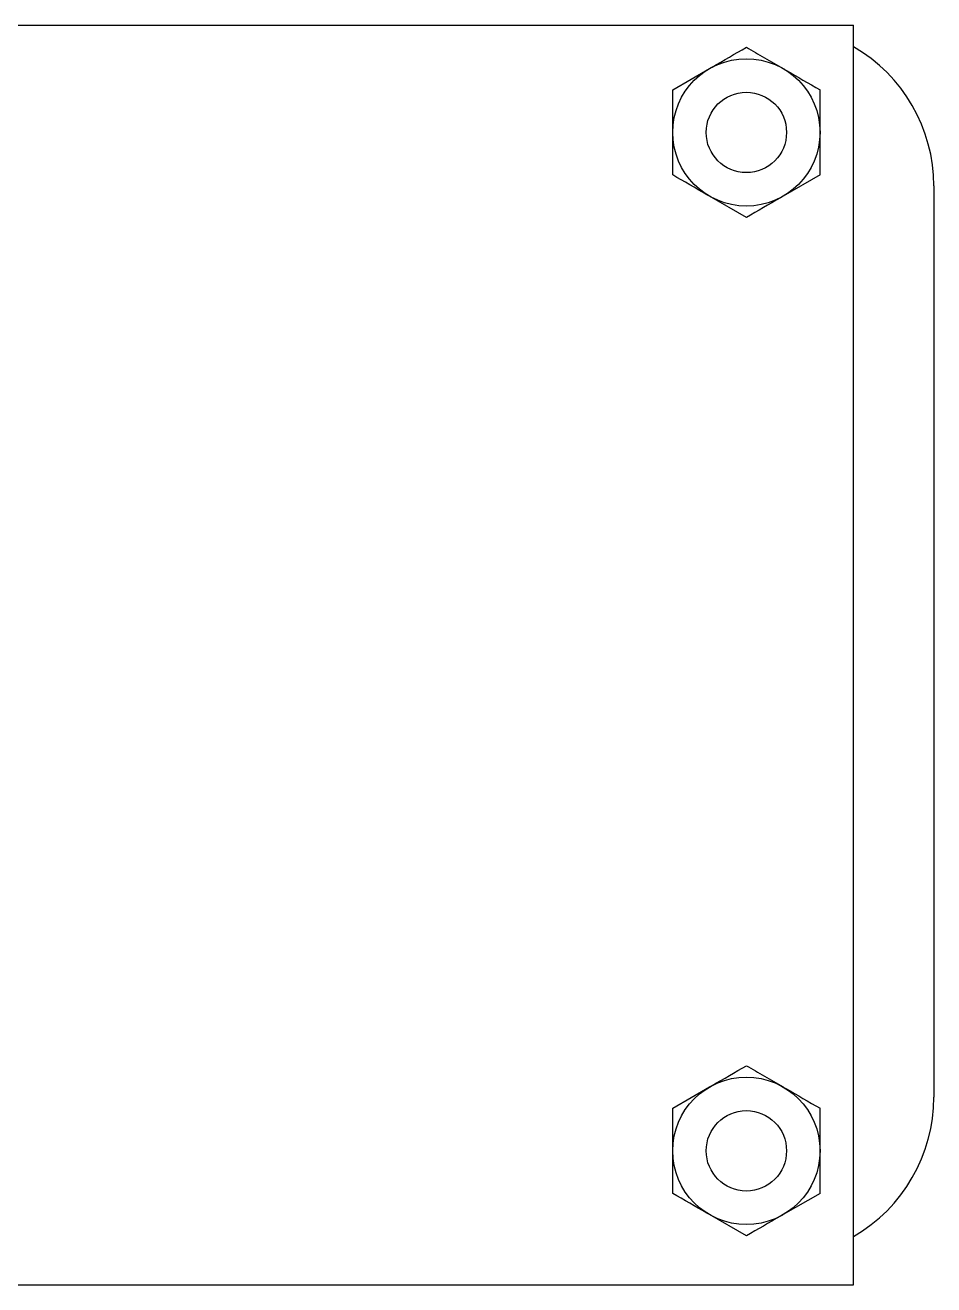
# Model space of a CAD drawing. Header units: millimetres. Extents: x 16604 to 36223, y 4309 to 8014.
# Drawn here: x 19515.48 to 19549.41, y 5281.8 to 5328.8 of the extents above; entities that cross this region are included whole.
import ezdxf

# ---------------------------------------------------------------- set-up
doc = ezdxf.new("R2010")
doc.units = ezdxf.units.MM
doc.layers.get('0').update_dxf_attribs({"lineweight": 35})

msp = doc.modelspace()

# ---------------------------------------------------------------- linework, layer by layer
at = {"color": 7, "linetype": 'Continuous', "lineweight": 25}
for p, q in [((19424.481, 5328.798), (19546.409, 5328.798)), ((19546.409, 5281.798), (19546.409, 5328.798)), ((19539.659, 5326.386), (19541.034, 5327.18)), ((19545.159, 5323.21), (19543.784, 5322.417)), ((19549.409, 5322.798), (19549.409, 5288.798)), ((19542.409, 5321.623), (19541.034, 5322.417)), ((19539.659, 5288.386), (19541.034, 5289.18)), ((19545.159, 5285.21), (19543.784, 5284.417)), ((19542.409, 5283.623), (19541.034, 5284.417)), ((19438.409, 5281.798), (19546.409, 5281.798))]:
    msp.add_line(p, q, dxfattribs=at)
for centre, radius in [((19542.409, 5324.798), 2.75), ((19542.409, 5324.798), 1.5), ((19542.409, 5286.798), 2.75), ((19542.409, 5286.798), 1.5)]:
    msp.add_circle(centre, radius, dxfattribs=at)
for centre, start, end in [((19543.409, 5322.798), 0, 60), ((19543.409, 5288.798), 300, 0)]:
    msp.add_arc(centre, 6, start, end, dxfattribs=at)
for points, knots in [([(19541.034, 5327.18), (19541.067, 5327.199), (19541.531, 5327.467), (19541.986, 5327.729), (19542.409, 5327.974)], [0, 0, 0, 0, 0.07015, 1, 1, 1, 1]), ([(19542.409, 5327.974), (19542.632, 5327.845), (19543.083, 5327.584), (19543.549, 5327.315), (19543.784, 5327.18)], [0, 0, 0, 0, 0.495458, 1, 1, 1, 1]), ([(19543.784, 5327.18), (19543.817, 5327.161), (19544.281, 5326.893), (19544.736, 5326.63), (19545.159, 5326.386)], [0, 0, 0, 0, 0.07015, 1, 1, 1, 1]), ([(19539.659, 5324.798), (19539.659, 5324.943), (19539.659, 5325.48), (19539.659, 5326.003), (19539.659, 5326.386)], [0, 0, 0, 0, 0.268634, 1, 1, 1, 1]), ([(19545.159, 5324.798), (19545.159, 5324.943), (19545.159, 5325.48), (19545.159, 5326.003), (19545.159, 5326.386)], [0, 0, 0, 0, 0.268634, 1, 1, 1, 1]), ([(19539.659, 5323.21), (19539.659, 5323.344), (19539.659, 5323.861), (19539.659, 5324.399), (19539.659, 5324.798)], [0, 0, 0, 0, 0.257551, 1, 1, 1, 1]), ([(19545.159, 5323.21), (19545.159, 5323.344), (19545.159, 5323.861), (19545.159, 5324.399), (19545.159, 5324.798)], [0, 0, 0, 0, 0.257551, 1, 1, 1, 1]), ([(19541.034, 5322.417), (19541.001, 5322.435), (19540.537, 5322.703), (19540.082, 5322.966), (19539.659, 5323.21)], [0, 0, 0, 0, 0.07015, 1, 1, 1, 1]), ([(19543.784, 5322.417), (19543.751, 5322.398), (19543.287, 5322.13), (19542.832, 5321.867), (19542.409, 5321.623)], [0, 0, 0, 0, 0.0701503, 1, 1, 1, 1]), ([(19541.034, 5289.18), (19541.067, 5289.199), (19541.531, 5289.467), (19541.986, 5289.729), (19542.409, 5289.974)], [0, 0, 0, 0, 0.07015, 1, 1, 1, 1]), ([(19542.409, 5289.974), (19542.632, 5289.845), (19543.083, 5289.584), (19543.549, 5289.315), (19543.784, 5289.18)], [0, 0, 0, 0, 0.495458, 1, 1, 1, 1]), ([(19543.784, 5289.18), (19543.817, 5289.161), (19544.281, 5288.893), (19544.736, 5288.63), (19545.159, 5288.386)], [0, 0, 0, 0, 0.07015, 1, 1, 1, 1]), ([(19539.659, 5286.798), (19539.659, 5286.943), (19539.659, 5287.48), (19539.659, 5288.003), (19539.659, 5288.386)], [0, 0, 0, 0, 0.268634, 1, 1, 1, 1]), ([(19545.159, 5286.798), (19545.159, 5286.943), (19545.159, 5287.48), (19545.159, 5288.003), (19545.159, 5288.386)], [0, 0, 0, 0, 0.268634, 1, 1, 1, 1]), ([(19539.659, 5285.21), (19539.659, 5285.344), (19539.659, 5285.861), (19539.659, 5286.399), (19539.659, 5286.798)], [0, 0, 0, 0, 0.257551, 1, 1, 1, 1]), ([(19545.159, 5285.21), (19545.159, 5285.344), (19545.159, 5285.861), (19545.159, 5286.399), (19545.159, 5286.798)], [0, 0, 0, 0, 0.257551, 1, 1, 1, 1]), ([(19541.034, 5284.417), (19541.001, 5284.435), (19540.537, 5284.703), (19540.082, 5284.966), (19539.659, 5285.21)], [0, 0, 0, 0, 0.07015, 1, 1, 1, 1]), ([(19543.784, 5284.417), (19543.751, 5284.398), (19543.287, 5284.13), (19542.832, 5283.867), (19542.409, 5283.623)], [0, 0, 0, 0, 0.0701503, 1, 1, 1, 1])]:
    msp.add_open_spline(points, degree=3, knots=knots, dxfattribs=at)

doc.saveas('drawing.dxf')
